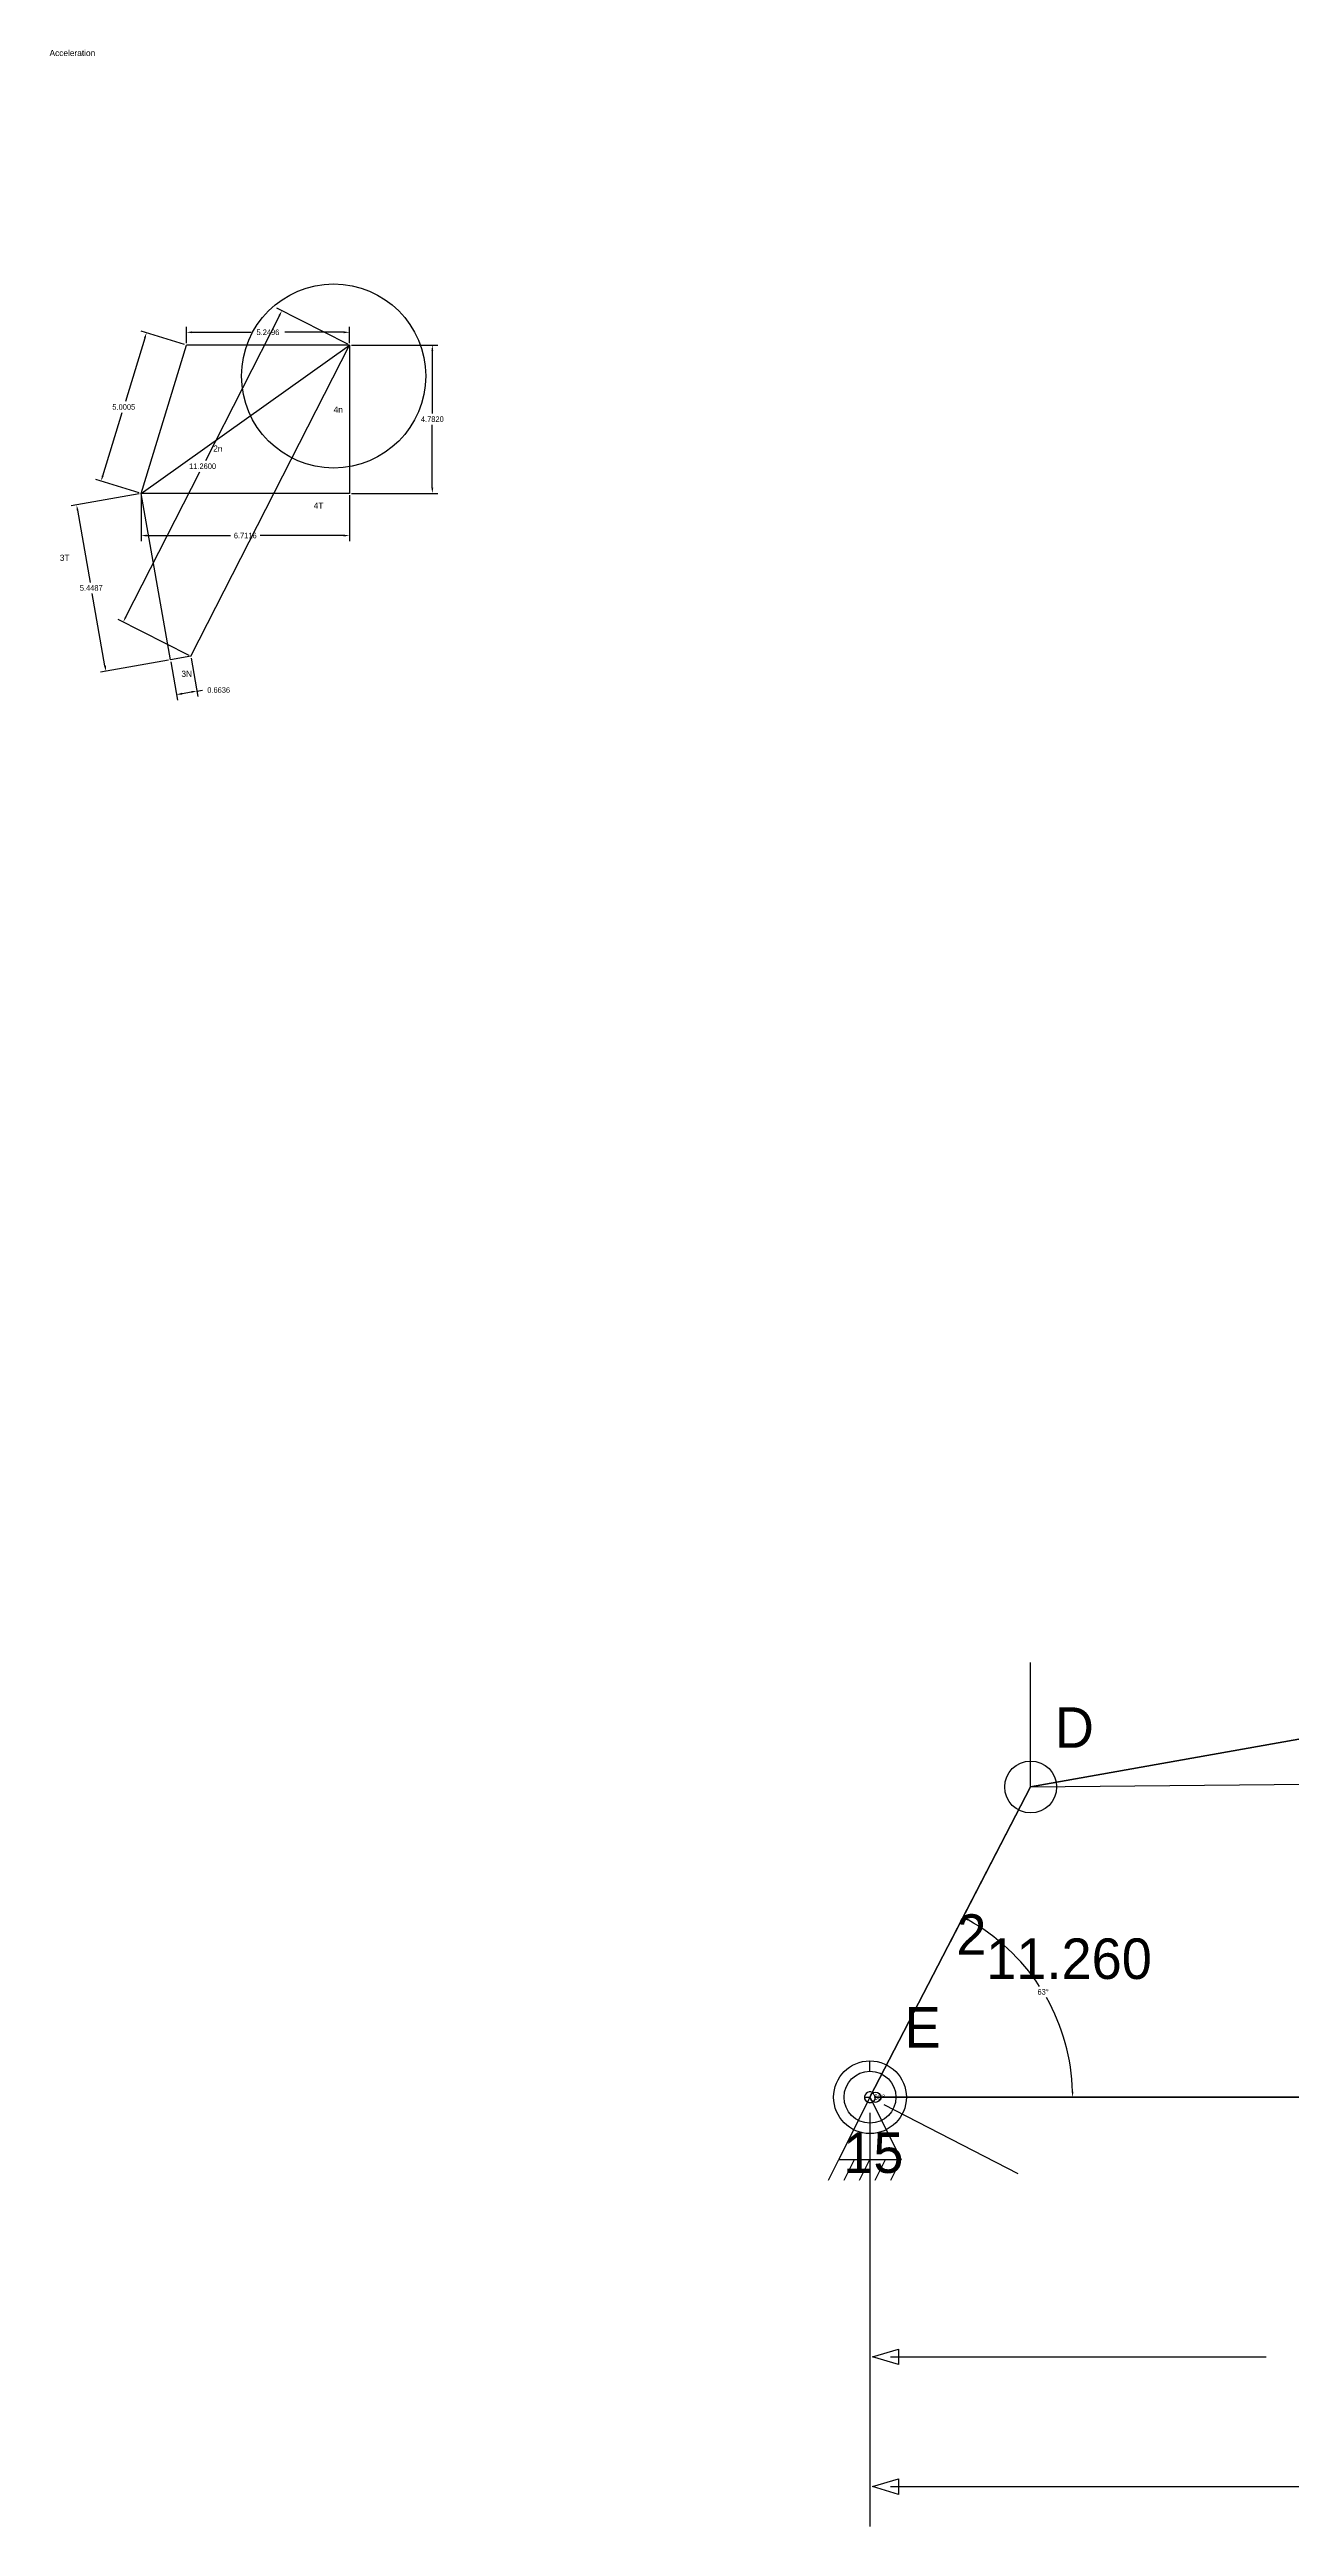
# Model space of a CAD drawing. Extents: x -8 to 146, y 7 to 87.
# Drawn here: x -8.4 to 31.6, y 7.2 to 87 of the extents above; entities that cross this region are included whole.
import ezdxf
from ezdxf.enums import TextEntityAlignment as Align

# ---------------------------------------------------------------- set-up
doc = ezdxf.new("R2010")
doc.units = 0
doc.header["$MEASUREMENT"] = 0
doc.layers.get('0').update_dxf_attribs({"linetype": 'CONTINUOUS'})
doc.layers.get('DEFPOINTS').update_dxf_attribs({"linetype": 'CONTINUOUS'})
doc.layers.add('DEFAULT', color=7, linetype='CONTINUOUS')
doc.dimstyles.get("Standard").update_dxf_attribs({"dimtxt": 0.125, "dimasz": 0.125, "dimexe": 0.125, "dimexo": 0.04, "dimgap": 0.09, "dimtad": 0, "dimtih": 1, "dimtoh": 1, "dimdec": 4, "dimzin": 0, "dimdsep": 46, "dimtxsty": 'Standard', "dimcen": 0.06, "dimadec": 0, "dimazin": 0, "dimtfac": 1, "dimtdec": 4, "dimtofl": 0, "dimtmove": 2, "dimatfit": 3, "dimfxl": 1, "dimtolj": 1, "dimtzin": 0, "dimarcsym": 0})

# ---------------------------------------------------------------- blocks, each defined once
blk = doc.blocks.new('*D1')
at = {"color": 0, "linetype": 'Continuous', "lineweight": -2, "transparency": 16777216}
blk.add_line((17.883, 20.992), (18.063, 20.992), dxfattribs=at)
for start, end in [(61.35485, 1.27726), (180, 360)]:
    blk.add_arc((18.06, 20.992), 0.176, start, end, dxfattribs=at)
at = {"color": 0, "linetype": 'Continuous', "transparency": 16777216}
for points in [[(18.17, 21.163), (18.119, 21.132), (18.236, 20.992)], [(18.211, 20.981), (18.262, 21.012), (18.141, 21.149)]]:
    blk.add_solid(points, dxfattribs=at)
at = {"layer": 'DEFPOINTS', "color": 0, "linetype": 'Continuous', "transparency": 16777216}
for p in [(23.236, 30.992), (18.06, 20.992), (18.191, 21.11), (18.236, 20.992), (63.236, 20.992)]:
    blk.add_point(p, dxfattribs=at)
at = {"color": 0, "linetype": 'Continuous', "transparency": 16777216, "insert": (18.363, 20.992), "char_height": 0.18, "attachment_point": 5}
blk.add_mtext('\\A1;63°', dxfattribs=at)
blk = doc.blocks.new('*D2')
at = {"color": 0, "linetype": 'Continuous', "lineweight": -2, "transparency": 16777216}
for start, end in [(33.1836, 61.05269), (1.57942, 29.48484)]:
    blk.add_arc((18.06, 20.992), 6.53, start, end, dxfattribs=at)
at = {"color": 0, "linetype": 'Continuous', "transparency": 16777216}
for points in [[(21.206, 26.68), (21.234, 26.733), (21.062, 26.792)], [(24.617, 21.173), (24.557, 21.172), (24.59, 20.992)]]:
    blk.add_solid(points, dxfattribs=at)
at = {"layer": 'DEFPOINTS', "color": 0, "linetype": 'Continuous', "transparency": 16777216}
for p in [(23.236, 30.992), (24.161, 23.32), (18.06, 20.992), (18.236, 20.992), (63.236, 20.992)]:
    blk.add_point(p, dxfattribs=at)
at = {"color": 0, "linetype": 'Continuous', "transparency": 16777216, "insert": (23.638, 24.387), "char_height": 0.18, "attachment_point": 5}
blk.add_mtext('\\A1;63°', dxfattribs=at)
blk = doc.blocks.new('*D3')
at = {"color": 0, "linetype": 'Continuous', "lineweight": -2, "transparency": 16777216}
for start, end in [(5.98483, 9.43417), (1.21987, 4.66992)]:
    blk.add_arc((23.236, 30.992), 15.755, start, end, dxfattribs=at)
at = {"color": 0, "linetype": 'Continuous', "transparency": 16777216}
for points in [[(38.749, 33.57), (38.808, 33.58), (38.748, 33.752)], [(39.018, 31.328), (38.958, 31.327), (38.99, 31.148)]]:
    blk.add_solid(points, dxfattribs=at)
at = {"layer": 'DEFPOINTS', "color": 0, "linetype": 'Continuous', "transparency": 16777216}
for p in [(63.236, 38.109), (38.958, 32.02), (40.923, 31.167), (23.236, 30.992), (23.236, 30.992)]:
    blk.add_point(p, dxfattribs=at)
at = {"color": 0, "linetype": 'Continuous', "transparency": 16777216, "insert": (38.923, 32.455), "char_height": 0.18, "attachment_point": 5}
blk.add_mtext('\\A1;10°', dxfattribs=at)
blk = doc.blocks.new('*D15')
at = {"color": 0, "linetype": 'Continuous', "lineweight": -2, "transparency": 16777216}
for p, q in [((-0.969, 78.424), (-3.352, 73.748)), ((1.232, 77.505), (-1.048, 78.667)), ((-5.917, 68.713), (-3.535, 73.388)), ((-3.88, 67.472), (-6.16, 68.634))]:
    blk.add_line(p, q, dxfattribs=at)
at = {"color": 0, "linetype": 'Continuous', "transparency": 16777216}
for points in [[(-0.996, 78.438), (-0.942, 78.411), (-0.887, 78.585)], [(-5.944, 68.726), (-5.891, 68.699), (-5.999, 68.552)]]:
    blk.add_solid(points, dxfattribs=at)
at = {"layer": 'DEFPOINTS', "color": 0, "linetype": 'Continuous', "transparency": 16777216}
for p in [(-0.887, 78.585), (1.287, 77.477), (-3.824, 67.444)]:
    blk.add_point(p, dxfattribs=at)
at = {"color": 0, "linetype": 'Continuous', "transparency": 16777216, "insert": (-3.443, 73.568), "char_height": 0.18, "attachment_point": 5}
blk.add_mtext('\\A1;11.2600', dxfattribs=at)
blk = doc.blocks.new('*D19')
at = {"color": 0, "linetype": 'Continuous', "lineweight": -2, "transparency": 16777216}
for p, q in [((-5.424, 72.632), (-5.424, 71.154)), ((1.287, 72.632), (1.287, 71.154)), ((-5.244, 71.334), (-2.548, 71.334)), ((1.107, 71.334), (-1.588, 71.334))]:
    blk.add_line(p, q, dxfattribs=at)
at = {"color": 0, "linetype": 'Continuous', "transparency": 16777216}
for points in [[(-5.244, 71.364), (-5.244, 71.304), (-5.424, 71.334)], [(1.107, 71.364), (1.107, 71.304), (1.287, 71.334)]]:
    blk.add_solid(points, dxfattribs=at)
at = {"layer": 'DEFPOINTS', "color": 0, "linetype": 'Continuous', "transparency": 16777216}
for p in [(-5.424, 72.695), (1.287, 72.695), (-5.424, 71.334)]:
    blk.add_point(p, dxfattribs=at)
at = {"color": 0, "linetype": 'Continuous', "transparency": 16777216, "insert": (-2.068, 71.334), "char_height": 0.18, "attachment_point": 5}
blk.add_mtext('\\A1;6.7116', dxfattribs=at)
blk = doc.blocks.new('*D20')
at = {"color": 0, "linetype": 'Continuous', "lineweight": -2, "transparency": 16777216}
for p, q in [((1.35, 77.477), (4.139, 77.477)), ((3.959, 77.297), (3.959, 75.266)), ((3.959, 72.875), (3.959, 74.906)), ((1.35, 72.695), (4.139, 72.695))]:
    blk.add_line(p, q, dxfattribs=at)
at = {"color": 0, "linetype": 'Continuous', "transparency": 16777216}
for points in [[(3.929, 77.297), (3.989, 77.297), (3.959, 77.477)], [(3.929, 72.875), (3.989, 72.875), (3.959, 72.695)]]:
    blk.add_solid(points, dxfattribs=at)
at = {"layer": 'DEFPOINTS', "color": 0, "linetype": 'Continuous', "transparency": 16777216}
for p in [(1.287, 77.477), (1.287, 72.695), (3.959, 72.695)]:
    blk.add_point(p, dxfattribs=at)
at = {"color": 0, "linetype": 'Continuous', "transparency": 16777216, "insert": (3.959, 75.086), "char_height": 0.18, "attachment_point": 5}
blk.add_mtext('\\A1;4.7820', dxfattribs=at)
blk = doc.blocks.new('*D21')
at = {"color": 0, "linetype": 'Continuous', "lineweight": -2, "transparency": 16777216}
for p, q in [((-4.467, 67.267), (-4.249, 66.031)), ((-3.814, 67.383), (-3.596, 66.147)), ((-4.103, 66.24), (-3.804, 66.293)), ((-3.627, 66.324), (-3.45, 66.355))]:
    blk.add_line(p, q, dxfattribs=at)
at = {"color": 0, "linetype": 'Continuous', "transparency": 16777216}
for points in [[(-3.809, 66.322), (-3.799, 66.263), (-3.627, 66.324)], [(-4.108, 66.269), (-4.098, 66.21), (-4.28, 66.209)]]:
    blk.add_solid(points, dxfattribs=at)
at = {"layer": 'DEFPOINTS', "color": 0, "linetype": 'Continuous', "transparency": 16777216}
for p in [(-4.478, 67.329), (-3.824, 67.444), (-3.627, 66.324)]:
    blk.add_point(p, dxfattribs=at)
at = {"color": 0, "linetype": 'Continuous', "transparency": 16777216, "insert": (-2.925, 66.355), "char_height": 0.18, "attachment_point": 5}
blk.add_mtext('\\A1;0.6636', dxfattribs=at)
blk = doc.blocks.new('*D22')
at = {"color": 0, "linetype": 'Continuous', "lineweight": -2, "transparency": 16777216}
for p, q in [((-5.486, 72.684), (-7.681, 72.297)), ((-7.473, 72.151), (-7.063, 69.825)), ((-6.589, 67.139), (-6.999, 69.465)), ((-4.54, 67.318), (-6.735, 66.931))]:
    blk.add_line(p, q, dxfattribs=at)
at = {"color": 0, "linetype": 'Continuous', "transparency": 16777216}
for points in [[(-7.443, 72.156), (-7.502, 72.146), (-7.504, 72.328)], [(-6.56, 67.145), (-6.619, 67.134), (-6.558, 66.962)]]:
    blk.add_solid(points, dxfattribs=at)
at = {"layer": 'DEFPOINTS', "color": 0, "linetype": 'Continuous', "transparency": 16777216}
for p in [(-5.424, 72.695), (-4.478, 67.329), (-6.558, 66.962)]:
    blk.add_point(p, dxfattribs=at)
at = {"color": 0, "linetype": 'Continuous', "transparency": 16777216, "insert": (-7.031, 69.645), "char_height": 0.18, "attachment_point": 5}
blk.add_mtext('\\A1;5.4487', dxfattribs=at)
blk = doc.blocks.new('*D23')
at = {"color": 0, "linetype": 'Continuous', "lineweight": -2, "transparency": 16777216}
for p, q in [((-3.962, 77.539), (-3.962, 78.067)), ((-3.782, 77.887), (-1.877, 77.887)), ((1.107, 77.887), (-0.797, 77.887)), ((1.287, 77.539), (1.287, 78.067))]:
    blk.add_line(p, q, dxfattribs=at)
at = {"color": 0, "linetype": 'Continuous', "transparency": 16777216}
for points in [[(-3.782, 77.917), (-3.782, 77.857), (-3.962, 77.887)], [(1.107, 77.917), (1.107, 77.857), (1.287, 77.887)]]:
    blk.add_solid(points, dxfattribs=at)
at = {"layer": 'DEFPOINTS', "color": 0, "linetype": 'Continuous', "transparency": 16777216}
for p in [(-3.962, 77.887), (-3.962, 77.477), (1.287, 77.477)]:
    blk.add_point(p, dxfattribs=at)
at = {"color": 0, "linetype": 'Continuous', "transparency": 16777216, "insert": (-1.337, 77.887), "char_height": 0.18, "attachment_point": 5}
blk.add_mtext('\\A1;5.2496', dxfattribs=at)
blk = doc.blocks.new('*D24')
at = {"color": 0, "linetype": 'Continuous', "lineweight": -2, "transparency": 16777216}
for p, q in [((-5.305, 77.699), (-5.928, 75.66)), ((-4.022, 77.495), (-5.424, 77.924)), ((-6.662, 73.261), (-6.038, 75.3)), ((-5.484, 72.713), (-6.886, 73.142))]:
    blk.add_line(p, q, dxfattribs=at)
at = {"color": 0, "linetype": 'Continuous', "transparency": 16777216}
for points in [[(-5.333, 77.708), (-5.276, 77.69), (-5.252, 77.871)], [(-6.69, 73.27), (-6.633, 73.253), (-6.714, 73.089)]]:
    blk.add_solid(points, dxfattribs=at)
at = {"layer": 'DEFPOINTS', "color": 0, "linetype": 'Continuous', "transparency": 16777216}
for p in [(-3.962, 77.477), (-6.714, 73.089), (-5.424, 72.695)]:
    blk.add_point(p, dxfattribs=at)
at = {"color": 0, "linetype": 'Continuous', "transparency": 16777216, "insert": (-5.983, 75.48), "char_height": 0.18, "attachment_point": 5}
blk.add_mtext('\\A1;5.0005', dxfattribs=at)

msp = doc.modelspace()

# ---------------------------------------------------------------- linework, layer by layer
at = {"linetype": 'Continuous'}
for p, q in [((-5.42416, 72.69479), (1.28746, 77.47679)), ((-5.42416, 72.69479), (-3.96215, 77.47679)), ((1.28746, 77.47679), (-3.96215, 77.47679)), ((-3.82448, 67.44405), (1.28746, 77.47679)), ((1.28746, 77.47679), (1.28746, 72.69479)), ((1.28746, 72.69479), (-5.42416, 72.69479)), ((-4.47799, 67.32882), (-5.42416, 72.69479)), ((-3.82448, 67.44405), (-4.47799, 67.32882)), ((23.2362, 30.9925), (23.2362, 35.00705)), ((23.2362, 30.9925), (40.92294, 31.167)), ((23.2362, 30.9925), (20.648, 25.9925))]:
    msp.add_line(p, q, dxfattribs=at)
msp.add_circle((0.77919, 76.47926), 2.9668, dxfattribs=at)
at = {"layer": 'DEFAULT'}
for p, q in [((63.2362, 38.1095), (23.2362, 30.9925)), ((23.2362, 30.9925), (63.2362, 38.1095)), ((63.2362, 38.1095), (23.2362, 30.9925)), ((23.2362, 30.9925), (63.2362, 38.1095)), ((23.2362, 30.9925), (18.0598, 20.9925)), ((18.0598, 20.9925), (23.2362, 30.9925)), ((23.2362, 30.9925), (18.0598, 20.9925)), ((18.0598, 20.9925), (23.2362, 30.9925)), ((23.2362, 30.9925), (23.2362, 30.9925)), ((23.2362, 30.9925), (23.2362, 30.9925)), ((18.0598, 21.8294), (18.0598, 22.1641)), ((18.0598, 20.9925), (17.0556, 18.9841)), ((18.0598, 20.9925), (19.0641, 18.9841)), ((63.2362, 20.9925), (18.2362, 20.9925)), ((18.2362, 20.9925), (63.2362, 20.9925)), ((63.2362, 20.9925), (18.2362, 20.9925)), ((18.2362, 20.9925), (63.2362, 20.9925)), ((18.5057, 20.7617), (22.8222, 18.5273)), ((18.0598, 20.4904), (18.0598, 15.6299)), ((18.0598, 20.4904), (18.0598, 11.3653)), ((18.0598, 20.4904), (18.0598, 7.15419)), ((16.7209, 18.3146), (17.0556, 18.9841)), ((17.0556, 18.9841), (19.0641, 18.9841)), ((17.223, 18.3146), (17.5577, 18.9841)), ((17.7251, 18.3146), (18.0598, 18.9841)), ((18.2272, 18.3146), (18.5619, 18.9841)), ((18.7293, 18.3146), (19.0641, 18.9841)), ((18.1434, 12.6239), (18.9803, 12.875)), ((18.9803, 12.875), (18.9803, 12.3729)), ((18.9803, 12.3729), (18.1434, 12.6239)), ((18.7234, 12.6239), (30.8193, 12.6239)), ((18.1435, 8.4396), (18.9803, 8.69066)), ((18.9803, 8.18855), (18.1435, 8.4396)), ((18.7257, 8.4396), (51.3205, 8.4396)), ((18.9803, 8.69066), (18.9803, 8.18855))]:
    msp.add_line(p, q, dxfattribs=at)
for centre, radius in [((23.2362, 30.9925), 0.83686), ((23.2362, 30.9925), 0), ((23.2362, 30.9925), 0), ((18.0598, 20.9925), 1.17161), ((18.0598, 20.9925), 0.83686), ((18.2362, 20.9925), 0.16737)]:
    msp.add_circle(centre, radius, dxfattribs=at)

# ---------------------------------------------------------------- texts
at = {"linetype": 'Continuous', "char_height": 0.2, "attachment_point": 1}
for s, width, heights, insert in [('Acceleration', 14.2607774, [0], (-8.37375, 86.99221)), ('\\pxtc3;4n', 1.3366217, [0.37508], (0.77919, 75.49511)), ('2n', 2.3346723, [0], (-3.10066, 74.23839)), ('4T', 0.7487543, [0], (0.13738, 72.40008)), ('3T', 0.881142, [0], (-8.04206, 70.71832)), ('3N', 0.5863679, [0], (-4.12468, 66.97876))]:
    msp.add_mtext_dynamic_manual_height_columns(s, width=width, gutter_width=1, heights=heights, dxfattribs=dict(at, insert=insert))
at = {"layer": 'DEFAULT'}
for s, p in [('D', (24.0145, 32.2562)), ('2', (20.8409, 25.5825)), ('2', (20.8409, 25.5825)), ('E', (19.1729, 22.5909))]:
    msp.add_text(s, height=1.3055, dxfattribs=at).set_placement(p)
for s, p in [('11.260', (24.4726, 24.8043)), ('15', (18.1686, 18.5508))]:
    msp.add_text(s, height=1.3055, dxfattribs=at).set_placement(p, align=Align.CENTER)

# ---------------------------------------------------------------- dimensions: what is measured, and where the dimension line sits
at = {"linetype": 'Continuous'}
for p1, p2, distance, picture, middle in [((-3.82448, 67.44405), (1.28746, 77.47679), 2.44075, '*D15', (-3.44323, 73.56849)), ((-3.96215, 77.47679), (-5.42416, 72.69479), -1.34895, '*D24', (-5.98317, 75.48018)), ((-5.42416, 72.69479), (-4.47799, 67.32882), -2.11193, '*D22', (-7.03092, 69.64507)), ((-4.47799, 67.32882), (-3.82448, 67.44405), -1.13756, '*D21', (-2.92468, 66.35504))]:
    dim = msp.add_aligned_dim(p1=p1, p2=p2, distance=distance, dimstyle='Standard', override={"dimtxt": 0.18, "dimasz": 0.18, "dimexe": 0.18, "dimexo": 0.0625, "dimcen": 0.09, "dimtmove": 0}, dxfattribs=at)
    dim.commit()
    dim.dimension.update_dxf_attribs({"geometry": picture, "text_midpoint": middle})
for base, p1, p2, picture, middle in [((-3.96215, 77.88684), (1.28746, 77.47679), (-3.96215, 77.47679), '*D23', (-1.33735, 77.88684)), ((-5.42416, 71.33448), (1.28746, 72.69479), (-5.42416, 72.69479), '*D19', (-2.06835, 71.33448))]:
    dim = msp.add_linear_dim(base=base, p1=p1, p2=p2, dimstyle='Standard', override={"dimtxt": 0.18, "dimasz": 0.18, "dimexe": 0.18, "dimexo": 0.0625, "dimcen": 0.09, "dimtmove": 0}, dxfattribs=at)
    dim.commit()
    dim.dimension.update_dxf_attribs({"geometry": picture, "text_midpoint": middle})
dim = msp.add_linear_dim(base=(3.9593, 72.69479), p1=(1.28746, 77.47679), p2=(1.28746, 72.69479), angle=90, dimstyle='Standard', override={"dimtxt": 0.18, "dimasz": 0.18, "dimexe": 0.18, "dimexo": 0.0625, "dimcen": 0.09, "dimtmove": 0}, dxfattribs=at)
dim.commit()
dim.dimension.update_dxf_attribs({"geometry": '*D20', "text_midpoint": (3.9593, 75.08579)})
for base, line1, line2, picture, middle in [((38.95765, 32.02012), ((23.2362, 30.9925), (63.2362, 38.1095)), ((23.2362, 30.9925), (40.92294, 31.167)), '*D3', (38.92316, 32.4552)), ((18.19139, 21.10997), ((18.2362, 20.9925), (63.2362, 20.9925)), ((18.0598, 20.9925), (23.2362, 30.9925)), '*D1', (18.3634, 20.9925)), ((24.16105, 23.31958), ((18.2362, 20.9925), (63.2362, 20.9925)), ((18.0598, 20.9925), (23.2362, 30.9925)), '*D2', (23.63845, 24.38651))]:
    dim = msp.add_angular_dim_2l(base=base, line1=line1, line2=line2, dimstyle='Standard', override={"dimtxt": 0.18, "dimasz": 0.18, "dimexe": 0.18, "dimexo": 0.0625, "dimcen": 0.09, "dimtmove": 0}, dxfattribs=at)
    dim.commit()
    dim.dimension.update_dxf_attribs({"geometry": picture, "text_midpoint": middle})

doc.saveas('drawing.dxf')
